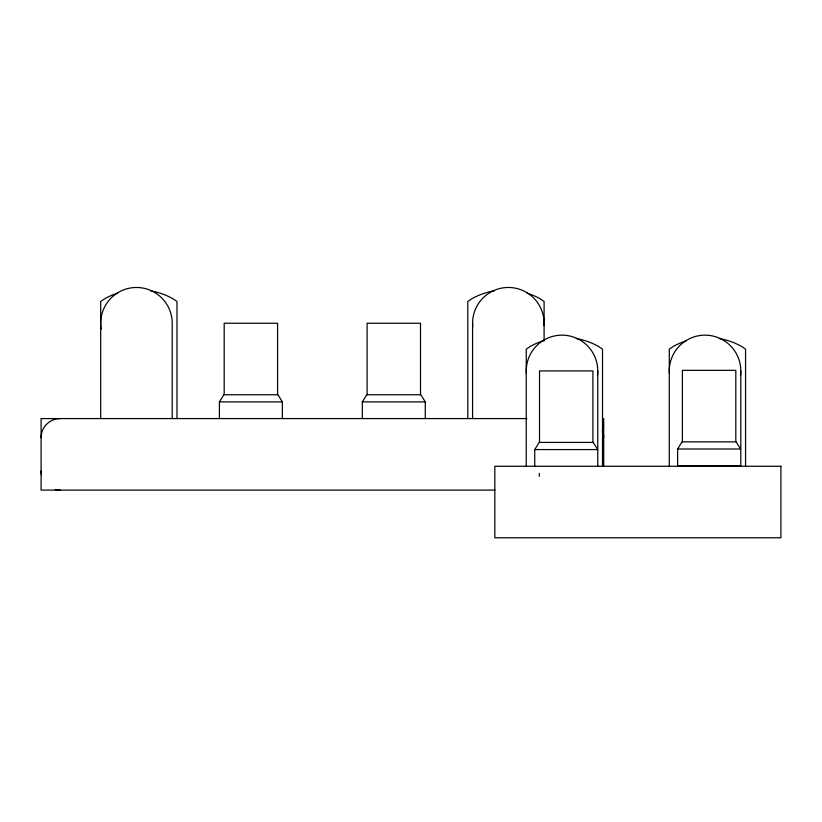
<?xml version="1.0" encoding="UTF-8"?>
<svg xmlns="http://www.w3.org/2000/svg" width="822" height="822" viewBox="0 0 822 822"><rect width="100%" height="100%" fill="white"/><g stroke="black" fill="none" stroke-linecap="round" stroke-linejoin="round"><path stroke-width="1.23" d="M219.412 418.583L219.412 401.896L223.831 394.745L277.928 394.745L282.357 401.896L282.357 418.583M362.327 418.583L362.327 401.896L366.756 394.745L420.854 394.745L425.272 401.896L425.272 418.583M534.742 449.572L539.17 442.421L593.268 442.421L597.686 449.572L534.742 449.572L534.742 466.259M677.626 449.007L682.044 441.856L736.152 441.856L740.571 449.007L677.626 449.007L677.626 465.694L740.571 465.694M219.412 401.896L282.357 401.896M362.327 401.896L425.272 401.896M526.923 418.583L41.1 418.583L41.1 490.107L494.885 490.107M745.564 466.259L745.564 349.155L741.578 346.442A69.901 69.901 0 0 0 719.26 338.541M740.797 370.907L740.797 466.259M735.803 441.856L735.803 370.342L682.394 370.342L682.394 441.856M669.283 466.259L669.283 349.155L673.269 346.442A69.901 69.901 0 0 1 686.339 340.791M603.697 418.583L603.697 465.92M602.526 466.259L602.526 349.155L598.539 346.442A69.901 69.901 0 0 0 576.222 338.541M597.758 370.907L597.758 466.259M592.919 442.421L592.919 370.907L539.52 370.907L539.52 442.421M544.092 341.027L544.092 301.469L540.105 298.766A69.901 69.901 0 0 0 527.036 293.115M539.294 473.41L539.294 476.318M526.244 466.259L526.244 349.155L530.231 346.442A69.901 69.901 0 0 1 543.311 340.791M472.578 323.231L472.578 418.583M467.81 418.583L467.81 301.469L471.797 298.766A69.901 69.901 0 0 1 494.114 290.865M420.504 394.745L420.504 323.231L367.105 323.231L367.105 394.745M277.579 394.745L277.579 323.231L224.18 323.231L224.18 394.745M176.977 418.583L176.977 301.469L172.99 298.766A69.901 69.901 0 0 0 150.673 290.865M172.209 418.583L172.209 323.231A35.757 35.757 0 0 0 133.534 287.597A35.757 35.757 0 0 0 101.178 329.067M100.695 418.583L100.695 301.469L104.682 298.766A69.901 69.901 0 0 1 117.762 293.115M669.355 373.239A35.757 35.757 0 0 1 706.211 335.171A35.757 35.757 0 0 1 740.488 375.572M526.327 373.239A35.757 35.757 0 0 1 563.183 335.171A35.757 35.757 0 0 1 597.46 375.572M602.238 430.358A19.07 19.07 0 0 1 603.697 437.653M41.1 437.653A19.07 19.07 0 0 1 60.17 418.583M60.17 490.107A19.07 19.07 0 0 1 55.238 489.45M41.47 474.756A19.07 19.07 0 0 1 41.1 471.027M472.753 326.735A35.757 35.757 0 0 1 507.749 287.474A35.757 35.757 0 0 1 544.02 325.563M780.9 466.259L494.834 466.259L494.834 537.783L780.9 537.783L780.9 466.259"/></g></svg>
